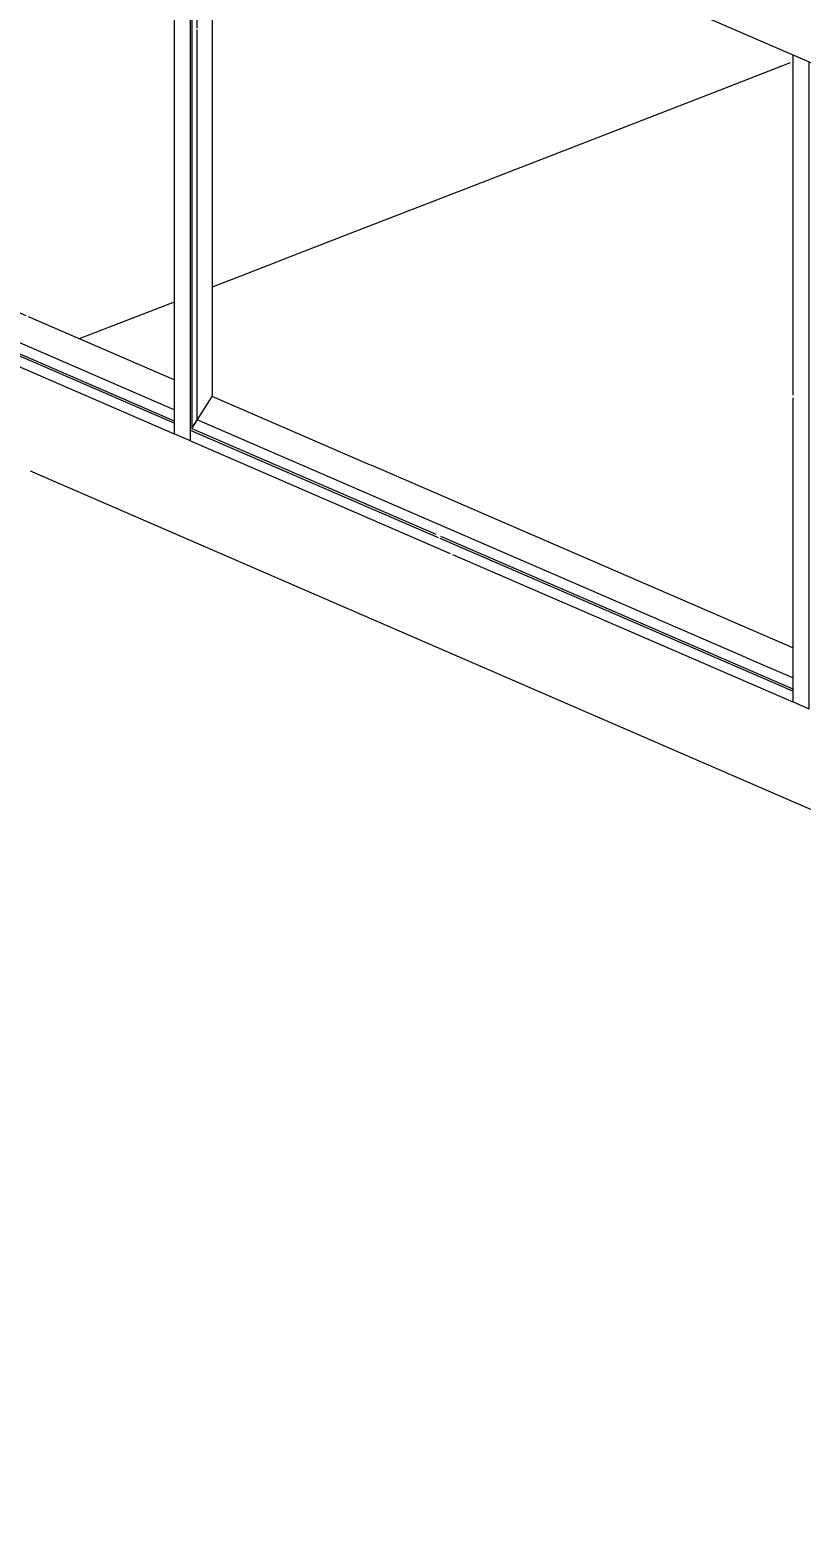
# Model space of a CAD drawing. Header units: millimetres. Extents: x -35445 to 232012, y -57203 to 42724.
# Drawn here: x 178056 to 179710, y -4507 to -1289 of the extents above; entities that cross this region are included whole.
import ezdxf

# ---------------------------------------------------------------- set-up
doc = ezdxf.new("R2010")
doc.units = ezdxf.units.MM
for name, color, linetype, lineweight in [('A-GLAZ-CURT', 52, 'Continuous', 9), ('A-GLAZ-CWMG', 51, 'Continuous', 9), ('A-WALL', 113, 'Continuous', 9)]:
    doc.layers.add(name, color=color, linetype=linetype, lineweight=lineweight)
doc.styles.add('Arial_4', font='arial.ttf', dxfattribs={"height": 927.51872})

# ---------------------------------------------------------------- blocks, each defined once
blk = doc.blocks.new('System Panel - Glazed-V73-Solar Analysis')
at = {"layer": 'A-GLAZ-CURT'}
for p, q in [((-3298.6, -207.9), (-3298.6, -838.2)), ((-3286.8, -1449), (-3286.8, -213)), ((-3298.6, -840.8), (-3298.6, -1289.2)), ((-3298.6, -1291.9), (-3298.6, -1435.4)), ((-3298.6, -1440), (-3298.6, -1569)), ((-3286.8, -1549.3), (-3286.8, -1450.8)), ((-3298.6, -1569), (-3286.8, -1550.5)), ((-3298.6, -1569), (-3098.8, -1655.6)), ((-2009.2, -2104.4), (-3286.8, -1550.5)), ((-3093.8, -1657.8), (-2009.2, -2128.1))]:
    blk.add_line(p, q, dxfattribs=at)
blk = doc.blocks.new('System Panel - Glazed-V74-Solar Analysis')
at = {"layer": 'A-GLAZ-CURT'}
for p, q in [((-1971.2, -783.5), (-1971.2, -2144.6)), ((-1959.4, -1285), (-1959.4, -788.6)), ((-1959.4, -2126), (-1959.4, -1289.2)), ((-1971.2, -2144.6), (-1959.4, -2126)), ((-1971.2, -2144.6), (-1447.5, -2371.7)), ((-782.6, -2636.3), (-1959.4, -2126)), ((-1437.3, -2376.1), (-681.9, -2703.7)), ((-681.9, -2680), (-781.8, -2636.7))]:
    blk.add_line(p, q, dxfattribs=at)
blk = doc.blocks.new('Rectangular Mullion - 64 x 128 rectangular-V80-Solar Analysis')
at = {"layer": 'A-GLAZ-CWMG'}
for p, q in [((-2009.2, -767), (-2009.2, -1219.2)), ((-1973.8, -2171.3), (-1973.8, -782.3)), ((-1927.2, -802.5), (-1927.2, -2075.7)), ((-2009.2, -1224.5), (-2009.2, -2155.9)), ((-1973.8, -2171.3), (-2009.2, -2155.9))]:
    blk.add_line(p, q, dxfattribs=at)
blk = doc.blocks.new('Rectangular Mullion - 64 x 128 rectangular-V81-Solar Analysis')
at = {"layer": 'A-GLAZ-CWMG'}
for p, q in [((-681.9, -1342.6), (-681.9, -2073.4)), ((-646.5, -2070.4), (-646.5, -1357.9)), ((-599.9, -1378.1), (-599.9, -2142.8)), ((-681.9, -2078.8), (-681.9, -2731.3)), ((-646.5, -2746.9), (-646.5, -2070.9)), ((-599.9, -2145.8), (-599.9, -2651.3)), ((-646.5, -2746.9), (-681.4, -2731.7))]:
    blk.add_line(p, q, dxfattribs=at)
blk = doc.blocks.new('Rectangular Mullion - 64 x 128 rectangular-V87-Solar Analysis')
at = {"layer": 'A-GLAZ-CWMG'}
for p, q in [((-3298.6, -1569), (-3254.6, -1500.1)), ((-3104.2, -1565.3), (-3254.6, -1500.1)), ((-3301.2, -1595.7), (-3301.2, -1573)), ((-3094, -1662.9), (-3301.2, -1573)), ((-2326.7, -1902.5), (-3102.8, -1565.9)), ((-3301.2, -1595.7), (-3072.9, -1694.7)), ((-2009.2, -2133.3), (-3093.2, -1663.2)), ((-3068.4, -1696.6), (-2009.2, -2155.9)), ((-2009.2, -2040.2), (-2321.6, -1904.7)), ((-2009.2, -2133.3), (-2009.2, -2155.9))]:
    blk.add_line(p, q, dxfattribs=at)
blk = doc.blocks.new('Rectangular Mullion - 64 x 128 rectangular-V88-Solar Analysis')
at = {"layer": 'A-GLAZ-CWMG'}
for p, q in [((-1971.2, -2144.6), (-1927.2, -2075.7)), ((-1587.5, -2223), (-1927.2, -2075.7)), ((-1973.8, -2171.3), (-1973.8, -2148.6)), ((-1441.6, -2379.4), (-1973.8, -2148.6)), ((-1973.8, -2171.3), (-1416.5, -2412.9)), ((-681.9, -2615.7), (-1586, -2223.7)), ((-681.9, -2708.8), (-1437.9, -2381)), ((-1411.5, -2415.1), (-681.9, -2731.5)), ((-681.9, -2708.8), (-681.9, -2731.3))]:
    blk.add_line(p, q, dxfattribs=at)

msp = doc.modelspace()

# ---------------------------------------------------------------- linework, layer by layer
at = {"color": 254, "lineweight": 9}
for p, q in [((179686.4, -1359.9), (179536.3, -1418.2)), ((179536.3, -1418.2), (179012.8, -1621.5)), ((179012.8, -1621.5), (178752.2, -1722.7)), ((178752.2, -1722.7), (178617.8, -1774.9)), ((178617.8, -1774.9), (178505.6, -1818.5)), ((178505.6, -1818.5), (178446.7, -1841.4)), ((178364.7, -1873.2), (178161.6, -1952.1))]:
    msp.add_line(p, q, dxfattribs=at)
at = {"layer": 'A-WALL'}
for p, q in [((178039.4, -625.9), (184582.4, -3463.1)), ((183292.5, -4506.9), (178056.6, -2236.4))]:
    msp.add_line(p, q, dxfattribs=at)

# ---------------------------------------------------------------- block references
at = {"layer": 'A-GLAZ-CURT'}
for name in ['System Panel - Glazed-V73-Solar Analysis', 'System Panel - Glazed-V74-Solar Analysis']:
    msp.add_blockref(name, (180373.9, 0), dxfattribs=at)
at = {"layer": 'A-GLAZ-CWMG'}
for name in ['Rectangular Mullion - 64 x 128 rectangular-V80-Solar Analysis', 'Rectangular Mullion - 64 x 128 rectangular-V81-Solar Analysis', 'Rectangular Mullion - 64 x 128 rectangular-V87-Solar Analysis', 'Rectangular Mullion - 64 x 128 rectangular-V88-Solar Analysis']:
    msp.add_blockref(name, (180373.9, 0), dxfattribs=at)

# ---------------------------------------------------------------- texts
at = {"color": 30, "lineweight": 9, "insert": (178459.4, 1266), "char_height": 927.52, "width": 5783.867, "attachment_point": 1, "rotation": 336.5572, "line_spacing_factor": 0.941778, "style": 'Arial_4'}
msp.add_mtext('5:19 AM', dxfattribs=at)
at = {"color": 20, "lineweight": 9, "insert": (178459.4, 1266), "char_height": 927.52, "width": 5783.867, "attachment_point": 1, "rotation": 336.5572, "line_spacing_factor": 0.941778, "style": 'Arial_4'}
msp.add_mtext('6:13 PM', dxfattribs=at)

doc.saveas('drawing.dxf')
